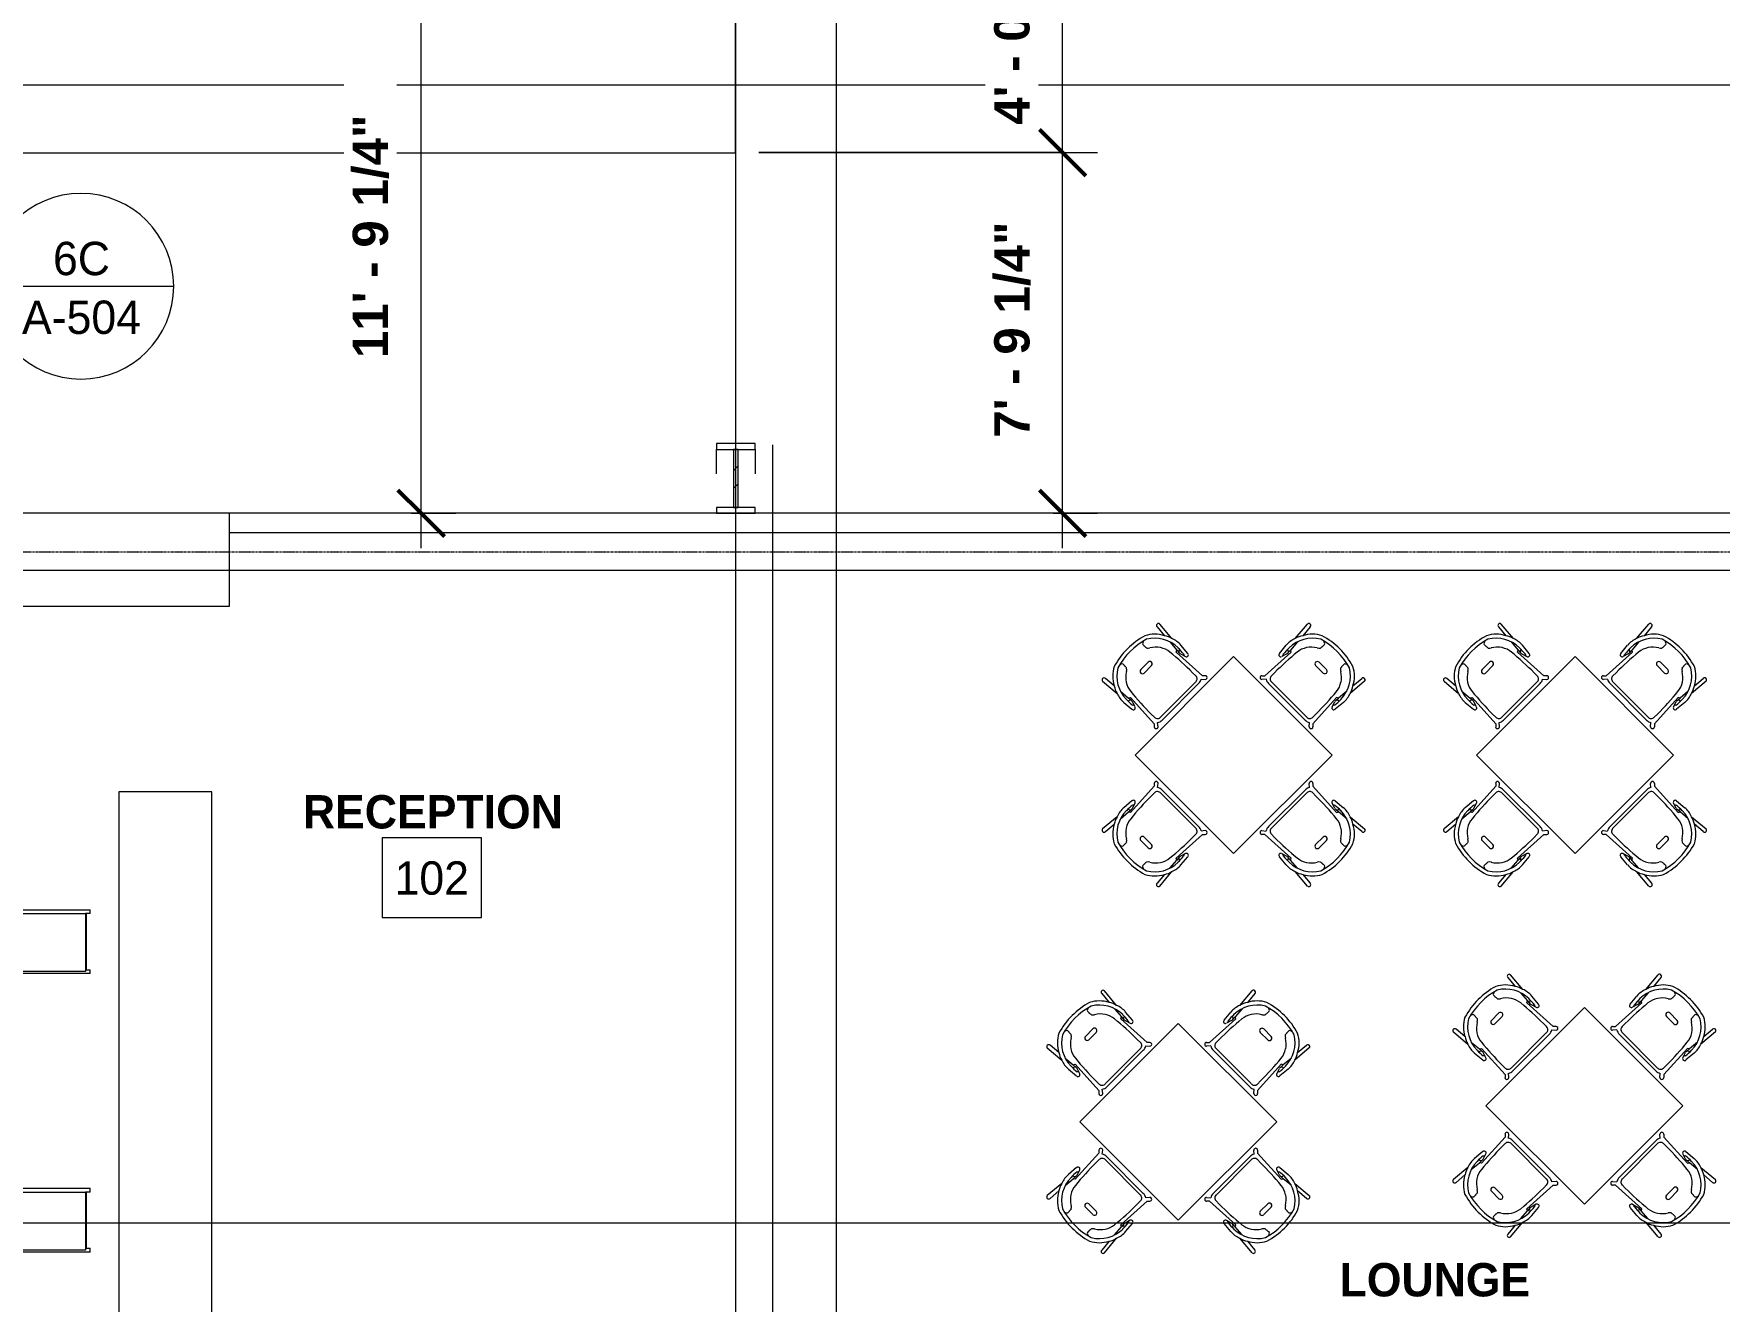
# Model space of a CAD drawing. Header units: inches. Extents: x 23906 to 26716, y -23130 to -20467.
# Drawn here: x 25799.4 to 26235.2, y -22563.3 to -22235.5 of the extents above; entities that cross this region are included whole.
import ezdxf

# ---------------------------------------------------------------- set-up
doc = ezdxf.new("R2010")
doc.units = ezdxf.units.IN
doc.header["$MEASUREMENT"] = 0
doc.linetypes.add('Grid Line 1_2_', pattern=[0.875, 0.5, -0.125, 0.125, -0.125])
for name, color, linetype, lineweight in [('A-ANNO-DIMS', 211, 'Continuous', 9), ('A-ANNO-DIMS-96', 211, 'Continuous', 9), ('A-ANNO-SYMB', 150, 'Continuous', 9), ('A-AREA', 32, 'Continuous', 140), ('A-AREA-IDEN', 2, 'Continuous', 9), ('A-FLOR', 192, 'Continuous', 20), ('G-ANNO-SYMB', 111, 'Continuous', 9), ('I-FURN', 30, 'Continuous', 20), ('Q-CASE', 31, 'Continuous', 20), ('S-BEAM', 12, 'Continuous', 20), ('S-GRID', 1, 'Continuous', 9)]:
    doc.layers.add(name, color=color, linetype=linetype, lineweight=lineweight)
doc.styles.add('Arial_B', font='arialbd.ttf', dxfattribs={"height": 9.132806})
doc.styles.add('Century Gothic', font='GOTHIC.TTF', dxfattribs={"height": 8.622671})
doc.styles.add('Century Gothic_B', font='GOTHICB.TTF', dxfattribs={"height": 8.616719})
doc.dimstyles.new('OD_Dimension_3', dxfattribs={"dimscale": 12, "dimtxt": 9, "dimasz": 1, "dimexe": 0.75, "dimexo": 0.5, "dimgap": 0.5, "dimtad": 1, "dimdec": 3, "dimrnd": 0.125, "dimzin": 1, "dimdsep": 46, "dimlunit": 4, "dimtxsty": 'Arial_B', "dimblk1": 'OBLIQUE', "dimblk2": 'OBLIQUE', "dimsah": 1, "dimcen": 0.09, "dimdle": 0.75, "dimazin": 0, "dimtfac": 1, "dimtdec": 4, "dimtix": 1, "dimtmove": 0, "dimatfit": 3, "dimfxl": 1, "dimtvp": 1, "dimtfill": 1, "dimfrac": 2, "dimtolj": 1, "dimtzin": 0, "dimlwd": 13, "dimlwe": 13, "dimarcsym": 2})
pattern_1 = [(225, (25980.89, -22360.053), (9.503515, -9.503515), []), (225, (25980.89, -22374.453), (9.503515, -9.503515), [])]

# ---------------------------------------------------------------- blocks, each defined once
blk = doc.blocks.new('Casework 1 - Casework 1-456223-Enlarged First Floor Plan _East_')
at = {"layer": 'Q-CASE', "color": 43, "lineweight": 13}
for p, q in [((25850.02, -22359.55), (25742.02, -22359.55)), ((25742.02, -22359.55), (25742.02, -22369.55)), ((25850.02, -22383.55), (25850.02, -22359.55)), ((25766.02, -22601.93), (25766.02, -22383.55)), ((25766.02, -22383.55), (25850.02, -22383.55)), ((25845.39, -22431.55), (25821.39, -22431.55)), ((25821.39, -22431.55), (25821.39, -22601.93)), ((25845.39, -22601.93), (25845.39, -22431.55))]:
    blk.add_line(p, q, dxfattribs=at)
blk = doc.blocks.new('Falcon 7700 Series Pedestal Base - 36_ Square Top x 30_ - Wheelchair Height-460525-Enlarged First Floor Plan _East_')
at = {"layer": 'I-FURN', "color": 43, "lineweight": 13}
for p, q in [((18, 18), (-18, 18)), ((-18, 18), (-18, -18)), ((18, -18), (18, 18)), ((-18, -18), (18, -18))]:
    blk.add_line(p, q, dxfattribs=at)
blk = doc.blocks.new('HermanMiller_Collection_Air-Chair_SideChair_Arms - Arms-457867-Enlarged First Floor Plan _East_')
at = {"layer": 'I-FURN', "color": 43, "lineweight": 13}
for p, q in [((-3.55, 10.02), (-8.45, 10.45)), ((-8.45, 9.45), (-5.47, 9.18)), ((-3.35, 9.02), (-0.6, 8.8)), ((2.04, 10.2), (-0.69, 10.45)), ((-0.34, 8.32), (-0.6, 8.8)), ((-0.6, 8.8), (0.38, 8.73)), ((8.79, 8.8), (-0.34, 8.32)), ((0.77, 8.78), (2.2, 9.22)), ((9.32, 9.33), (8.79, 8.8)), ((6.45, 7.57), (7.62, 7.57)), ((8.7, 6.35), (8.7, -6.35)), ((9.17, 7.94), (10.01, 8.64)), ((9.52, -6.69), (9.52, 6.69)), ((-3.6, 1.35), (-3.6, -1.35)), ((-2.35, -1.35), (-2.35, 1.35)), ((-0.6, -8.8), (-0.34, -8.32)), ((-0.34, -8.32), (8.79, -8.8)), ((6.45, -7.57), (7.62, -7.57)), ((10.01, -8.64), (9.17, -7.94)), ((-5.47, -9.18), (-8.45, -9.45)), ((-8.45, -10.45), (-3.55, -10.02)), ((-3.35, -9.02), (-0.6, -8.8)), ((-0.69, -10.45), (2.04, -10.2)), ((0.38, -8.73), (-0.6, -8.8)), ((2.2, -9.22), (0.77, -8.78)), ((8.79, -8.8), (9.32, -9.33))]:
    blk.add_line(p, q, dxfattribs=at)
for centre, radius, start, end in [((-1.51, 1.66), 8.5, 117.7851, 152.2149), ((-8.45, 9.95), 0.5, 90, 270), ((-0.65, 0.76), 8.69, 90.7893, 148.9202), ((-2.46, 4.97), 5.17, 102.2096, 125.548), ((-1.25, 4.41), 6.06, 84.7201, 112.311), ((-0.51, -9.88), 19.32, 84.4222, 90.7893), ((0.44, 9.26), 0.53, 159.7405, 262.7198), ((0.45, 9.65), 0.924, 265.6115, 290.3639), ((1.81, 9.64), 0.521, 212.9555, 275.0445), ((2.06, 9.7), 0.499, 287, 91.3054), ((9.66, 8.99), 0.49, 315, 135), ((9.93, 0), 19.77, 163.4787, 196.5213), ((9.93, 0), 18.77, 163.7855, 196.2145), ((-0.23, 0.83), 6.63, 124.5004, 148.6439), ((-0.92, 1.66), 5.55, 95.4677, 123.4626), ((6.58, -76.67), 84.24, 90.0911, 95.4677), ((7.62, 6.48), 1.09, 353.2467, 90.0911), ((7.56, 6.82), 1.97, 356.1033, 34.6542), ((-7.66, 5.36), 2.08, 305.4968, 328.6439), ((-2.98, 1.35), 0.625, 360, 180), ((-7.66, -5.36), 2.08, 31.3561, 54.5032), ((-0.23, -0.83), 6.63, 211.3561, 235.4996), ((-2.98, -1.35), 0.625, 180, 360), ((-1.51, -1.66), 8.5, 207.7851, 242.2149), ((-0.65, -0.76), 8.69, 211.0798, 269.2107), ((-0.92, -1.66), 5.55, 236.5374, 264.5323), ((6.58, 76.67), 84.24, 264.5323, 269.9089), ((7.62, -6.48), 1.09, 269.9089, 6.7533), ((7.56, -6.82), 1.97, 325.3458, 3.8967), ((9.66, -8.99), 0.49, 225, 45), ((-8.45, -9.95), 0.5, 90, 270), ((-2.46, -4.97), 5.17, 234.452, 257.7904), ((-1.25, -4.41), 6.06, 247.689, 275.2799), ((-0.51, 9.88), 19.32, 269.2107, 275.5778), ((0.44, -9.26), 0.53, 97.2802, 200.2595), ((0.45, -9.65), 0.924, 69.6361, 94.3885), ((1.81, -9.64), 0.521, 84.9555, 147.0445), ((2.06, -9.7), 0.499, 268.6946, 73)]:
    blk.add_arc(centre, radius, start, end, dxfattribs=at)
for centre, major_axis, ratio, start_param, end_param in [((-7.46, 6.92), (0.03, 3.66), 0.320235, 2.34328, 2.536765), ((-7.87, 5.38), (-0.03, 1.79), 0.298783, 2.522217, 3.153947), ((-7.46, -6.92), (-0.03, 3.66), 0.320235, 0.604828, 0.798312), ((-7.87, -5.38), (0.03, 1.79), 0.298783, 6.270831, 6.902561)]:
    blk.add_ellipse(centre, major_axis=major_axis, ratio=ratio, start_param=start_param, end_param=end_param, dxfattribs=at)
for points in [[(-6.45, 3.67), (-6.52, 3.66), (-6.67, 3.64), (-6.9, 3.62), (-7.13, 3.61), (-7.4, 3.6), (-7.65, 3.59), (-7.83, 3.59)], [(-6.45, -3.67), (-6.52, -3.66), (-6.67, -3.64), (-6.9, -3.62), (-7.13, -3.61), (-7.4, -3.6), (-7.65, -3.59), (-7.83, -3.59)]]:
    blk.add_open_spline(points, degree=3, knots=[-1, -1, -1, -1, -0.75, -0.5, -0.375, -0.25, 0, 0, 0, 0], dxfattribs=at)
blk = doc.blocks.new('HermanMiller_Collection_Air-Chair_SideChair_Arms - Arms-460524-Enlarged First Floor Plan _East_')
at = {"layer": 'I-FURN', "color": 43, "lineweight": 13}
for p, q in [((-8.45, 10.45), (-3.55, 10.02)), ((-5.47, 9.18), (-8.45, 9.45)), ((-3.35, 9.02), (-0.6, 8.8)), ((-0.69, 10.45), (2.04, 10.2)), ((-0.6, 8.8), (-0.34, 8.32)), ((0.38, 8.73), (-0.6, 8.8)), ((-0.34, 8.32), (8.79, 8.8)), ((2.2, 9.22), (0.77, 8.78)), ((8.79, 8.8), (9.32, 9.33)), ((6.45, 7.57), (7.62, 7.57)), ((8.7, -6.35), (8.7, 6.35)), ((10.01, 8.64), (9.17, 7.94)), ((9.52, 6.69), (9.52, -6.69)), ((-3.6, -1.35), (-3.6, 1.35)), ((-2.35, 1.35), (-2.35, -1.35)), ((-0.34, -8.32), (-0.6, -8.8)), ((8.79, -8.8), (-0.34, -8.32)), ((6.45, -7.57), (7.62, -7.57)), ((9.17, -7.94), (10.01, -8.64)), ((-8.45, -9.45), (-5.47, -9.18)), ((-3.55, -10.02), (-8.45, -10.45)), ((-3.35, -9.02), (-0.6, -8.8)), ((2.04, -10.2), (-0.69, -10.45)), ((-0.6, -8.8), (0.38, -8.73)), ((0.77, -8.78), (2.2, -9.22)), ((9.32, -9.33), (8.79, -8.8))]:
    blk.add_line(p, q, dxfattribs=at)
for centre, radius, start, end in [((-1.51, 1.66), 8.5, 117.7851, 152.2149), ((-8.45, 9.95), 0.5, 90, 270), ((-0.65, 0.76), 8.69, 90.7893, 148.9202), ((-2.46, 4.97), 5.17, 102.2096, 125.548), ((-1.25, 4.41), 6.06, 84.7201, 112.311), ((-0.51, -9.88), 19.32, 84.4222, 90.7893), ((0.44, 9.26), 0.53, 159.7405, 262.7198), ((0.45, 9.65), 0.924, 265.6115, 290.3639), ((1.81, 9.64), 0.521, 212.9555, 275.0445), ((2.06, 9.7), 0.499, 287, 91.3054), ((9.66, 8.99), 0.49, 315, 135), ((9.93, 0), 19.77, 163.4787, 196.5213), ((9.93, 0), 18.77, 163.7855, 196.2145), ((-0.23, 0.83), 6.63, 124.5004, 148.6439), ((-0.92, 1.66), 5.55, 95.4677, 123.4626), ((6.58, -76.67), 84.24, 90.0911, 95.4677), ((7.62, 6.48), 1.09, 353.2467, 90.0911), ((7.56, 6.82), 1.97, 356.1033, 34.6542), ((-7.66, 5.36), 2.08, 305.4968, 328.6439), ((-2.98, 1.35), 0.625, 0, 180), ((-7.66, -5.36), 2.08, 31.3561, 54.5032), ((-0.23, -0.83), 6.63, 211.3561, 235.4996), ((-2.98, -1.35), 0.625, 180, 0), ((-1.51, -1.66), 8.5, 207.7851, 242.2149), ((-0.65, -0.76), 8.69, 211.0798, 269.2107), ((-0.92, -1.66), 5.55, 236.5374, 264.5323), ((6.58, 76.67), 84.24, 264.5323, 269.9089), ((7.62, -6.48), 1.09, 269.9089, 6.7533), ((7.56, -6.82), 1.97, 325.3458, 3.8967), ((9.66, -8.99), 0.49, 225, 45), ((-8.45, -9.95), 0.5, 90, 270), ((-2.46, -4.97), 5.17, 234.452, 257.7904), ((-1.25, -4.41), 6.06, 247.689, 275.2799), ((-0.51, 9.88), 19.32, 269.2107, 275.5778), ((0.44, -9.26), 0.53, 97.2802, 200.2595), ((0.45, -9.65), 0.924, 69.6361, 94.3885), ((1.81, -9.64), 0.521, 84.9555, 147.0445), ((2.06, -9.7), 0.499, 268.6946, 73)]:
    blk.add_arc(centre, radius, start, end, dxfattribs=at)
for centre, major_axis, ratio, start_param, end_param in [((-7.46, 6.92), (0.03, 3.66), 0.320235, 2.34328, 2.536765), ((-7.87, 5.38), (-0.03, 1.79), 0.298783, 2.522217, 3.153947), ((-7.46, -6.92), (-0.03, 3.66), 0.320235, 0.604828, 0.798312), ((-7.87, -5.38), (0.03, 1.79), 0.298783, 6.270831, 6.902561)]:
    blk.add_ellipse(centre, major_axis=major_axis, ratio=ratio, start_param=start_param, end_param=end_param, dxfattribs=at)
for points in [[(-6.45, 3.67), (-6.52, 3.66), (-6.67, 3.64), (-6.9, 3.62), (-7.13, 3.61), (-7.4, 3.6), (-7.65, 3.59), (-7.83, 3.59)], [(-6.45, -3.67), (-6.52, -3.66), (-6.67, -3.64), (-6.9, -3.62), (-7.13, -3.61), (-7.4, -3.6), (-7.65, -3.59), (-7.83, -3.59)]]:
    blk.add_open_spline(points, degree=3, knots=[-1, -1, -1, -1, -0.75, -0.5, -0.375, -0.25, 0, 0, 0, 0], dxfattribs=at)
blk = doc.blocks.new('Bar_Stool_6722_1_ - Bar_Stool_6722_1_-477960-Enlarged First Floor Plan _East_')
at = {"layer": 'I-FURN', "color": 43, "lineweight": 13}
for p, q in [((0, 19.21), (0, 21.13)), ((1, 21.13), (0, 21.13)), ((0, 17.72), (0, 19.21)), ((0, 1.78), (0, 17.72)), ((1, 21.13), (1, 20.14)), ((1, 20.14), (15.5, 20.14)), ((1, 20.14), (1, 20.06)), ((1, 20.06), (1, 19.99)), ((16, 20), (1, 20)), ((1, 19.89), (1, 19.99)), ((1, 17.63), (1, 19.89)), ((1, 2.03), (1, 17.63)), ((15.5, 20.14), (15.5, 21.13)), ((16.5, 21.13), (15.5, 21.13)), ((15.5, 20.06), (15.5, 20.14)), ((15.5, 19.98), (15.5, 20.06)), ((16, 19.99), (16, 19.89)), ((16, 19.89), (16, 17.63)), ((16, 17.63), (16, 2.03)), ((16.5, 21.13), (16.5, 19.21)), ((16.5, 19.21), (16.5, 17.72)), ((16.5, 17.72), (16.5, 1.78)), ((1, 1.78), (0, 1.78)), ((0, 1.78), (0, 0.98)), ((1, 0.98), (0, 0.98)), ((0, 0.98), (0, 0)), ((0, 0), (1, 0)), ((1, 1.91), (1, 2.03)), ((16, 2.03), (1, 2.03)), ((1, 1.24), (1, 1.91)), ((16, 1.91), (1, 1.91)), ((1, 0), (1, 1.24)), ((1, 1.24), (16, 1.24)), ((16, 2.03), (16, 1.91)), ((16, 1.91), (16, 1.24)), ((16.5, 1.78), (16, 1.78)), ((16, 1.24), (16, 0)), ((16.5, 0.98), (16, 0.98)), ((16, 0), (16.5, 0)), ((16.5, 0.98), (16.5, 1.78)), ((16.5, 0), (16.5, 0.98)), ((1, 0), (16, 0))]:
    blk.add_line(p, q, dxfattribs=at)
blk = doc.blocks.new('columns and girder2 - one-V14-Enlarged First Floor Plan _East_')
at = {"layer": 'S-BEAM', "lineweight": 9}
h = blk.add_hatch(dxfattribs=at)
h.set_pattern_fill('FP_20', color=8, style=0, pattern_type=2)
h.set_pattern_definition(pattern_1)
h.paths.add_polyline_path([(-5, -0.5), (-5, -2), (5, -2), (5, -0.5)], flags=0)
h.paths.add_polyline_path([(-5, -17.03), (-5, -18.55), (5, -18.55), (5, -17.03)], flags=0)
h.paths.add_polyline_path([(-5, -1204.89), (-5, -1206.4), (5, -1206.4), (5, -1204.89)], flags=0)
h.paths.add_polyline_path([(5, -1224.25), (-5, -1224.25), (-5, -1225), (5, -1225)], flags=0)
h = blk.add_hatch(dxfattribs=at)
h.set_pattern_fill('FP_20', color=8, style=0, pattern_type=2)
h.set_pattern_definition(pattern_1)
h.paths.add_polyline_path([(0.62, -2), (-0.63, -2), (-0.63, -17.03), (0.62, -17.03)], flags=0)
h.paths.add_polyline_path([(-0.63, -1206.4), (-0.63, -1224.25), (0.62, -1224.25), (0.62, -1206.4)], flags=0)
at = {"layer": 'S-BEAM', "color": 7}
for p, q in [((5, -0.5), (-5, -0.5)), ((-5, -0.5), (-5, -2)), ((-5, -2), (5, -2)), ((0.62, -2), (-0.63, -2)), ((-0.63, -2), (-0.63, -17.03)), ((0.62, -17.03), (0.62, -2)), ((5, -2), (5, -0.5)), ((5, -17.03), (-5, -17.03)), ((-5, -17.03), (-5, -18.55)), ((-0.63, -17.03), (0.62, -17.03)), ((5, -18.55), (5, -17.03)), ((-5, -18.55), (5, -18.55))]:
    blk.add_line(p, q, dxfattribs=at)
at = {"layer": 'S-BEAM', "color": 43, "lineweight": 13}
for p, q in [((-5, -17.03), (-5, -10.69)), ((5, -10.69), (5, -17.03))]:
    blk.add_line(p, q, dxfattribs=at)
blk = doc.blocks.new('Floor Plan - Callout Head-19020-Enlarged First Floor Plan _East_')
at = {"layer": 'A-ANNO-SYMB'}
blk.add_line((-0.25, 0), (0.25, 0), dxfattribs=at)
for start, end in [(360, 180), (180, 360)]:
    blk.add_arc((0, 0), 0.25, start, end, dxfattribs=at)
blk = doc.blocks.new('DIMBLOCK38-Enlarged First Floor Plan _East_')
at = {"layer": 'A-ANNO-DIMS-96', "lineweight": 50}
for p, q in [((25899.53, -22218.3), (25893.53, -22212.3)), ((25899.53, -22218.3), (25905.53, -22224.3)), ((25899.53, -22359.55), (25893.53, -22353.55)), ((25899.53, -22359.55), (25905.53, -22365.55))]:
    blk.add_line(p, q, dxfattribs=at)
at = {"layer": 'A-ANNO-DIMS-96', "lineweight": 13}
for p, q in [((25897.04, -22218.3), (25908.53, -22218.3)), ((25899.53, -22218.3), (25897.04, -22218.3)), ((25899.53, -22368.55), (25899.53, -22218.3)), ((25897.04, -22359.55), (25908.53, -22359.55)), ((25899.53, -22359.55), (25897.04, -22359.55))]:
    blk.add_line(p, q, dxfattribs=at)
at = {"layer": 'A-ANNO-DIMS-96', "color": 0, "lineweight": 13, "insert": (25881.83, -22319.43), "char_height": 9.1328, "width": 73.2, "attachment_point": 1, "rotation": 90, "line_spacing_factor": 0.938532, "style": 'Arial_B', "bg_fill": 3, "box_fill_scale": 1.25, "bg_fill_color": 0, "bg_fill_transparency": 0}
blk.add_mtext('11\' - 9 1/4"', dxfattribs=at)
blk = doc.blocks.new('_Oblique')
at = {"color": 0, "linetype": 'ByBlock', "lineweight": -2}
blk.add_line((-0.5, -0.5), (0.5, 0.5), dxfattribs=at)
blk = doc.blocks.new('DIMBLOCK61-Enlarged First Floor Plan _East_')
at = {"layer": 'A-ANNO-DIMS-96', "lineweight": 50}
for p, q in [((26065.4, -22266.3), (26059.4, -22260.3)), ((26065.4, -22266.3), (26071.4, -22272.3)), ((26065.4, -22359.55), (26059.4, -22353.55)), ((26065.4, -22359.55), (26071.4, -22365.55))]:
    blk.add_line(p, q, dxfattribs=at)
at = {"layer": 'A-ANNO-DIMS-96', "lineweight": 13}
for p, q in [((25986.83, -22266.3), (26074.4, -22266.3)), ((26065.4, -22266.3), (25986.83, -22266.3)), ((26065.4, -22368.55), (26065.4, -22266.3)), ((26062.92, -22359.55), (26074.4, -22359.55)), ((26065.4, -22359.55), (26062.92, -22359.55))]:
    blk.add_line(p, q, dxfattribs=at)
at = {"layer": 'A-ANNO-DIMS-96', "color": 0, "lineweight": 13, "insert": (26047.7, -22340), "char_height": 9.1328, "width": 64.9714, "attachment_point": 1, "rotation": 90, "line_spacing_factor": 0.938532, "style": 'Arial_B', "bg_fill": 3, "box_fill_scale": 1.25, "bg_fill_color": 0, "bg_fill_transparency": 0}
blk.add_mtext('7\' - 9 1/4"', dxfattribs=at)
blk = doc.blocks.new('DIMBLOCK62-Enlarged First Floor Plan _East_')
at = {"layer": 'A-ANNO-DIMS-96', "lineweight": 13}
for p, q in [((26065.4, -22266.3), (26065.4, -22209.3)), ((25927.39, -22218.3), (26074.4, -22218.3)), ((26065.4, -22218.3), (25927.39, -22218.3)), ((25986.83, -22266.3), (26074.4, -22266.3)), ((26065.4, -22266.3), (25986.83, -22266.3))]:
    blk.add_line(p, q, dxfattribs=at)
at = {"layer": 'A-ANNO-DIMS-96', "lineweight": 50}
for p, q in [((26065.4, -22218.3), (26059.4, -22212.3)), ((26065.4, -22218.3), (26071.4, -22224.3)), ((26065.4, -22266.3), (26059.4, -22260.3)), ((26065.4, -22266.3), (26071.4, -22272.3))]:
    blk.add_line(p, q, dxfattribs=at)
at = {"layer": 'A-ANNO-DIMS-96', "color": 0, "lineweight": 13, "insert": (26047.7, -22259.09), "char_height": 9.133, "width": 40.2857, "attachment_point": 1, "rotation": 90, "line_spacing_factor": 0.938532, "style": 'Arial_B', "bg_fill": 3, "box_fill_scale": 1.25, "bg_fill_color": 0, "bg_fill_transparency": 0}
blk.add_mtext('4\' - 0"', dxfattribs=at)

msp = doc.modelspace()

# ---------------------------------------------------------------- linework, layer by layer
at = {"layer": 'A-AREA', "color": 43, "lineweight": 13}
for p, q in [((25990.3902, -22341.8056), (25990.3902, -22683.1778)), ((25850.0152, -22364.4903), (26273.3902, -22364.4903))]:
    msp.add_line(p, q, dxfattribs=at)
at = {"layer": 'A-AREA-IDEN', "flags": 128}
msp.add_lwpolyline([(25889.4245, -22443.4389), (25889.4245, -22464.0103), (25915.1345, -22464.0103), (25915.1345, -22443.4389)], close=True, dxfattribs=at)
at = {"layer": 'A-FLOR', "color": 43, "lineweight": 13}
for p, q in [((25980.8277, -22266.3028), (25980.8277, -21385.1953)), ((24594.8559, -22266.3028), (25980.8277, -22266.3028))]:
    msp.add_line(p, q, dxfattribs=at)
at = {"layer": 'G-ANNO-SYMB'}
for p, q in [((26006.817, -21003.0772), (26006.817, -22879.3806)), ((26314.6334, -22248.8331), (23915.5199, -22248.8331)), ((26313.5202, -22374.357), (23919.0618, -22374.357))]:
    msp.add_line(p, q, dxfattribs=at)
at = {"layer": 'S-GRID', "linetype": 'Grid Line 1_2_'}
for p, q in [((25980.8902, -22929.3071), (25980.8902, -20749.6602)), ((25980.8902, -23058.9049), (25980.8902, -20902.4278)), ((26649.0048, -22359.5528), (24012.5184, -22359.5528)), ((26535.9342, -22359.5528), (24012.5184, -22359.5528)), ((26601.0048, -22369.5528), (24012.5184, -22369.5528)), ((26427.3416, -22543.0528), (24012.5184, -22543.0528)), ((26535.9342, -22543.0528), (24110.3815, -22543.0528))]:
    msp.add_line(p, q, dxfattribs=at)

# ---------------------------------------------------------------- block references
at = {"layer": 'A-ANNO-SYMB', "xscale": 95.99999999999994, "yscale": 95.99999999999994, "zscale": 95.99999999999994}
msp.add_blockref('Floor Plan - Callout Head-19020-Enlarged First Floor Plan _East_', (25811.5731, -22300.8413), dxfattribs=at)
at = {"layer": 'I-FURN', "color": 43, "lineweight": 13}
for name, p, rotation in [('HermanMiller_Collection_Air-Chair_SideChair_Arms - Arms-457867-Enlarged First Floor Plan _East_', (26089.0995, -22401.5467), 314.9999999999997), ('HermanMiller_Collection_Air-Chair_SideChair_Arms - Arms-460524-Enlarged First Floor Plan _East_', (26130.1117, -22401.5467), 224.9999999999995), ('HermanMiller_Collection_Air-Chair_SideChair_Arms - Arms-457867-Enlarged First Floor Plan _East_', (26177.3822, -22401.5467), 314.9999999999997), ('HermanMiller_Collection_Air-Chair_SideChair_Arms - Arms-460524-Enlarged First Floor Plan _East_', (26218.3944, -22401.5467), 224.9999999999995), ('Falcon 7700 Series Pedestal Base - 36_ Square Top x 30_ - Wheelchair Height-460525-Enlarged First Floor Plan _East_', (26109.6056, -22422.0528), 314.9999999999997), ('Falcon 7700 Series Pedestal Base - 36_ Square Top x 30_ - Wheelchair Height-460525-Enlarged First Floor Plan _East_', (26197.8883, -22422.0528), 314.9999999999997), ('HermanMiller_Collection_Air-Chair_SideChair_Arms - Arms-457867-Enlarged First Floor Plan _East_', (26089.0995, -22442.5589), 44.99999999999943), ('HermanMiller_Collection_Air-Chair_SideChair_Arms - Arms-460524-Enlarged First Floor Plan _East_', (26130.1117, -22442.5589), 134.9999999999997), ('HermanMiller_Collection_Air-Chair_SideChair_Arms - Arms-457867-Enlarged First Floor Plan _East_', (26177.3822, -22442.5589), 44.99999999999943), ('HermanMiller_Collection_Air-Chair_SideChair_Arms - Arms-460524-Enlarged First Floor Plan _East_', (26218.3944, -22442.5589), 134.9999999999997), ('Bar_Stool_6722_1_ - Bar_Stool_6722_1_-477960-Enlarged First Floor Plan _East_', (25792.7918, -22462.0528), 270.0000000000007), ('HermanMiller_Collection_Air-Chair_SideChair_Arms - Arms-457867-Enlarged First Floor Plan _East_', (26179.7911, -22492.2383), 314.9999999999997), ('HermanMiller_Collection_Air-Chair_SideChair_Arms - Arms-460524-Enlarged First Floor Plan _East_', (26220.8033, -22492.2383), 224.9999999999995), ('HermanMiller_Collection_Air-Chair_SideChair_Arms - Arms-457867-Enlarged First Floor Plan _East_', (26074.7911, -22496.373), 314.9999999999997), ('HermanMiller_Collection_Air-Chair_SideChair_Arms - Arms-460524-Enlarged First Floor Plan _East_', (26115.8033, -22496.373), 224.9999999999995), ('Falcon 7700 Series Pedestal Base - 36_ Square Top x 30_ - Wheelchair Height-460525-Enlarged First Floor Plan _East_', (26200.2972, -22512.7444), 314.9999999999997), ('Falcon 7700 Series Pedestal Base - 36_ Square Top x 30_ - Wheelchair Height-460525-Enlarged First Floor Plan _East_', (26095.2972, -22516.8791), 314.9999999999997), ('HermanMiller_Collection_Air-Chair_SideChair_Arms - Arms-457867-Enlarged First Floor Plan _East_', (26179.7911, -22533.2505), 44.99999999999943), ('HermanMiller_Collection_Air-Chair_SideChair_Arms - Arms-460524-Enlarged First Floor Plan _East_', (26220.8033, -22533.2505), 134.9999999999997), ('HermanMiller_Collection_Air-Chair_SideChair_Arms - Arms-457867-Enlarged First Floor Plan _East_', (26074.7911, -22537.3852), 44.99999999999943), ('HermanMiller_Collection_Air-Chair_SideChair_Arms - Arms-460524-Enlarged First Floor Plan _East_', (26115.8033, -22537.3852), 134.9999999999997), ('Bar_Stool_6722_1_ - Bar_Stool_6722_1_-477960-Enlarged First Floor Plan _East_', (25792.7918, -22534.0528), 270.0000000000007)]:
    msp.add_blockref(name, p, dxfattribs=dict(at, rotation=rotation))
at = {"layer": 'Q-CASE', "color": 43, "lineweight": 13}
msp.add_blockref('Casework 1 - Casework 1-456223-Enlarged First Floor Plan _East_', (0, 0), dxfattribs=at)
at = {"layer": 'S-BEAM', "color": 43, "lineweight": 13, "rotation": 180}
msp.add_blockref('columns and girder2 - one-V14-Enlarged First Floor Plan _East_', (25980.8902, -22360.0528), dxfattribs=at)

# ---------------------------------------------------------------- texts
at = {"layer": 'A-ANNO-SYMB', "char_height": 8.62267, "attachment_point": 2, "line_spacing_factor": 0.984117, "style": 'Century Gothic'}
for s, insert, width in [('6C', (25811.7115, -22289.3507), 19.44), ('A-504', (25811.7115, -22304.5429), 38.88)]:
    msp.add_mtext(s, dxfattribs=dict(at, insert=insert, width=width))
at = {"layer": 'A-AREA-IDEN', "attachment_point": 2}
for s, insert, char_height, width, line_spacing_factor, style in [('RECEPTION', (25902.5656, -22432.415), 8.61672, 75.168, 0.984796, 'Century Gothic_B'), ('102', (25902.2795, -22449.5305), 8.62267, 23.652, 0.984117, 'Century Gothic'), ('LOUNGE', (26161.658, -22553.4012), 8.61672, 57.78, 0.984796, 'Century Gothic_B')]:
    msp.add_mtext(s, dxfattribs=dict(at, insert=insert, char_height=char_height, width=width, line_spacing_factor=line_spacing_factor, style=style))

# ---------------------------------------------------------------- next in the draw order: dimensions: what is measured, and where the dimension line sits
at = {"layer": 'A-ANNO-DIMS', "lineweight": 13}
for base, p1, p2, override, picture, middle in [((25899.5302, -22218.3028), (25891.0449, -22359.5528), (25891.0449, -22218.3028), {"dimpost": '<>', "dimfxl": 141.25}, 'DIMBLOCK38-Enlarged First Floor Plan _East_', (25888.8049, -22288.9278)), ((26065.4032, -22266.3028), (26056.9179, -22359.5528), (25980.8277, -22266.3028), {"dimpost": '<>', "dimfxl": 120.354827}, 'DIMBLOCK61-Enlarged First Floor Plan _East_', (26054.678, -22312.9278))]:
    dim = msp.add_linear_dim(base=base, p1=p1, p2=p2, angle=90, dimstyle='OD_Dimension_3', override=override, dxfattribs=at)
    dim.commit()
    dim.dimension.update_dxf_attribs({"geometry": picture, "text_midpoint": middle})

# ---------------------------------------------------------------- next in the draw order: dimensions: what is measured, and where the dimension line sits
dim = msp.add_linear_dim(base=(26065.4032, -22218.3028), p1=(25980.8277, -22266.3028), p2=(25921.3902, -22218.3028), angle=90, dimstyle='OD_Dimension_3', override={"dimpost": '<>', "dimfxl": 76.39906}, dxfattribs=at)
dim.commit()
dim.dimension.update_dxf_attribs({"geometry": 'DIMBLOCK62-Enlarged First Floor Plan _East_', "text_midpoint": (26054.7403, -22242.3028)})

doc.saveas('drawing.dxf')
